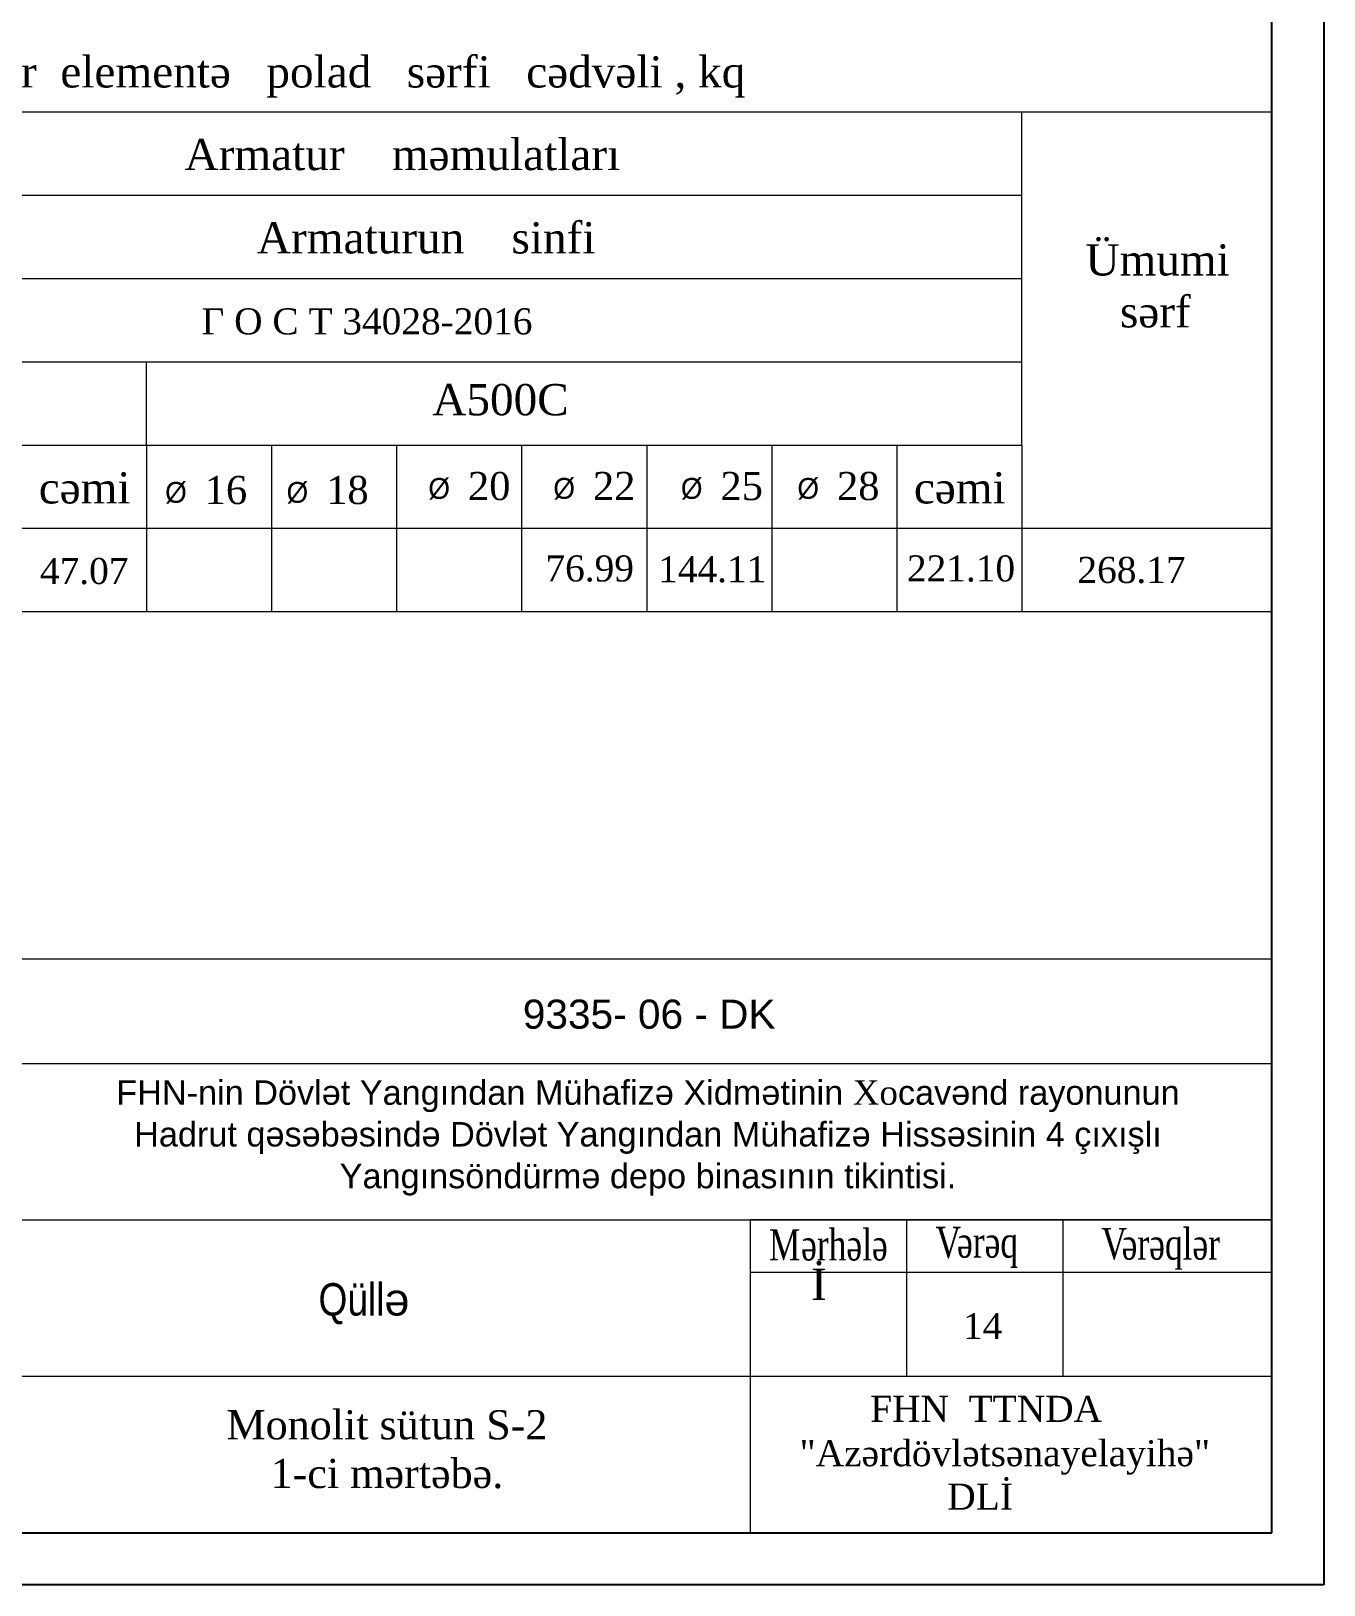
# Model space of a CAD drawing. Header units: millimetres. Extents: x -149347 to 251215, y -2929184 to -2541447.
# Drawn here: x 1435 to 14082, y -2704665 to -2689462 of the extents above; entities that cross this region are included whole.
import ezdxf
from ezdxf.enums import TextEntityAlignment as Align

# ---------------------------------------------------------------- set-up
doc = ezdxf.new("R2010")
doc.units = ezdxf.units.MM
for name, color, linetype, lineweight in [('cedvel  0.09', 7, 'Continuous', 13), ('Text blocks_Ном._пера__1', 7, 'Continuous', 15), ('перегородка', 130, 'Continuous', 20)]:
    doc.layers.add(name, color=color, linetype=linetype, lineweight=lineweight)
doc.styles.add('400', font='times.ttf', dxfattribs={"width": 0.75, "height": 300})
doc.styles.add('Arial', font='arial.ttf')
doc.styles.add('RomanS', font='times.ttf', dxfattribs={"height": 300})
doc.styles.get("Standard").update_dxf_attribs({"font": 'times.ttf'})
doc.styles.add('style5', font='times.ttf', dxfattribs={"height": 400})
doc.styles.add('style6', font='ARIALN.TTF', dxfattribs={"height": 300})
doc.styles.add('Times New  Roman', font='times.ttf')
doc.styles.add('Times New Roman', font='times.ttf')

# ---------------------------------------------------------------- blocks, each defined once
blk = doc.blocks.new('mekteb')
at = {"color": 0, "lineweight": 25}
for p, q in [((139843, -1821466), (139843, -1849866)), ((139843, -1849866), (99643, -1849866))]:
    blk.add_line(p, q, dxfattribs=at)
at = {"color": 0, "lineweight": 25, "ltscale": 15}
for p, q in [((139343, -1849366), (139343, -1821966)), ((101643, -1849366), (139343, -1849366))]:
    blk.add_line(p, q, dxfattribs=at)
at = {"linetype": 'Continuous', "lineweight": 15}
for p, q in [((120843, -1844866), (139343, -1844866)), ((120843, -1846366), (139343, -1846366)), ((135843, -1847866), (135843, -1846366)), ((137343, -1847866), (137343, -1846366)), ((134343, -1846866), (139343, -1846866)), ((120843, -1847866), (139343, -1847866)), ((120843, -1849366), (139343, -1849366))]:
    blk.add_line(p, q, dxfattribs=at)
for points in [[(120843, -1849366), (139343, -1849366), (139343, -1843866), (120843, -1843866)], [(134343, -1849366), (139343, -1849366), (139343, -1846366), (134343, -1846366)]]:
    blk.add_lwpolyline(points, close=True, dxfattribs=at)
at = {"lineweight": 25, "ltscale": 15, "style": '400', "width": 0.75}
for s, p in [(' M', (134437, -1846755)), ('ərhələ', (134831, -1846755)), ('V', (136119, -1846732)), ('   V', (137454, -1846743)), ('ərəqlər', (137904, -1846747)), ('ərəq', (136326, -1846728))]:
    blk.add_text(s, height=300, dxfattribs=at).set_placement(p)
at = {"lineweight": 25, "ltscale": 15, "attachment_point": 1, "style": 'Times New Roman'}
for s, insert, char_height, width in [('{\\fTimes New Roman|b0|i0|c238|p18;\\H0.42397x;İ\\fTimes New Roman|b0|i0|c186|p18;\\H2.3586x;      }', (134926, -1846834), 707.62, 10102.13), ('"{\\fTimes New Roman|b0|i0|c238|p18;Azərdövlətsənayelayihə"\\P              } {\\fTimes New Roman|b0|i0|c238|p18;DLİ}', (134816, -1848478), 250, 8698.57)]:
    blk.add_mtext(s, dxfattribs=dict(at, insert=insert, char_height=char_height, width=width))
at = {"lineweight": 25, "insert": (130203, -1846973), "char_height": 310, "width": 5486.13, "attachment_point": 1, "style": 'style6'}
blk.add_mtext('{\\C0;Q\\fArial Narrow|b0|i0|c238|p34;üll\\fArial|b0|i0|c0|p34;ə}', dxfattribs=at)
at = {"lineweight": 25, "ltscale": 15, "insert": (135115, -1848053), "char_height": 250, "attachment_point": 1, "style": 'Times New Roman'}
blk.add_mtext('  {\\fTimes New Roman|b0|i0|c238|p18;  FHN  TTNDA}', dxfattribs=at)
at = {"layer": 'Text blocks_Ном._пера__1', "linetype": 'Continuous', "lineweight": 25, "insert": (128266, -1845580), "char_height": 235, "width": 10191.85, "attachment_point": 4, "line_spacing_factor": 1.021551, "style": 'Arial'}
blk.add_mtext('\\pxqc;{\\fArial|b0|i0|c238|p34;\\C256;FHN-nin Dövlət Yangından Mühafizə Xidmətinin \\fTimes New Roman|b0|i0|c204|p18;Xo\\fArial|b0|i0|c238|p34;cavənd rayonunun Hadrut qəsəbəsində Dövlət Yangından Mühafizə Hissəsinin 4 çıxışlı Yangınsöndürmə depo binasının tikintisi.}', dxfattribs=at)
at = {"layer": 'перегородка', "lineweight": 30, "insert": (132162, -1844536), "char_height": 441.245, "width": 6524.89, "attachment_point": 7, "style": 'Arial'}
blk.add_mtext('{\\fArial|b0|i0|c238|p34;\\H0.63158x;\\C7;9335\\fArial|b0|i0|c204|p34;- \\fArial|b0|i0|c238|p34;06\\fArial|b0|i0|c204|p34; - DK}', dxfattribs=at)

msp = doc.modelspace()

# ---------------------------------------------------------------- linework, layer by layer
at = {"layer": 'cedvel  0.09', "lineweight": 20}
for p, q in [((-5302.31536, -2690253.46036), (13571.64067, -2690253.25282)), ((11125.75574, -2693514.43273), (11125.75574, -2690253.25282)), ((13571.64067, -2693514.43273), (13571.64067, -2690253.25282)), ((13571.64067, -2693514.43273), (13571.64067, -2690253.25282)), ((-1103.66891, -2691068.75534), (11125.75574, -2691068.5478)), ((-1103.66891, -2691884.05031), (11125.75574, -2691883.84278)), ((-1103.66891, -2692699.34529), (11125.75574, -2692699.13775)), ((2565.15848, -2693514.64027), (2565.15848, -2692699.34529)), ((-1103.66891, -2693514.64027), (11125.75574, -2693514.43273)), ((2565.15848, -2693514.64027), (2565.15848, -2695145.64529)), ((3788.10095, -2693514.64027), (3788.10095, -2695145.64529)), ((5011.04341, -2693514.64027), (5011.04341, -2695145.64529)), ((6233.98588, -2693514.64027), (6233.98588, -2695145.64529)), ((7456.92834, -2693514.64027), (7456.92834, -2695145.64529)), ((8679.87081, -2693514.64027), (8679.87081, -2695145.64529)), ((9902.81327, -2693514.43273), (9902.81327, -2695145.43776)), ((11125.75574, -2693514.43273), (11125.75574, -2695145.43776)), ((13571.64067, -2693514.43273), (13571.64067, -2695145.43776)), ((13571.64067, -2694330.14278), (-5302.31536, -2694330.35031)), ((13571.64067, -2695145.43776), (-5302.31536, -2695145.64529))]:
    msp.add_line(p, q, dxfattribs=at)

# ---------------------------------------------------------------- block references
at = {"lineweight": 15, "xscale": 1.020208827031072, "yscale": 1.020208827031072, "zscale": 1.020208827031072}
msp.add_blockref('mekteb', (-128587.50357, -817414.94779), dxfattribs=at)

# ---------------------------------------------------------------- texts
at = {"color": 7, "lineweight": 5, "ltscale": 15, "style": 'Times New  Roman'}
for s, p in [('Bir  elementə   polad   sərfi   cədvəli , kq', (899.791, -2690014.23162)), ('Armatur    məmulatları', (2936.08558, -2690822.45879)), ('Armaturun    sinfi', (3644.06989, -2691637.75377))]:
    msp.add_text(s, height=306.0641518, dxfattribs=at).set_placement(p)
at = {"lineweight": 9, "insert": (7740.85922, -2702005.01771), "char_height": 253.9215686, "width": 20001.3219702, "attachment_point": 1, "style": 'RomanS'}
msp.add_mtext('\\pxi11.072,t28.072;{\\fTimes New Roman|b0|i0|c238|p18;14}', dxfattribs=at)
at = {"lineweight": 20, "insert": (1395.15363, -2702955.16062), "char_height": 408.0855358, "width": 7041.7318722, "attachment_point": 1}
msp.add_mtext('\\pxqc;{\\fTimes New Roman|b0|i0|c238|p18;\\H0.7x;Monolit sütun S-2\\P1-ci mərtəbə. }', dxfattribs=at)
at = {"layer": 'cedvel  0.09', "lineweight": 20, "style": 'style5'}
for s, height, p in [('Ümumi ', 305.735616, (11749.15582, -2691853.84925)), ('   sərf', 305.735616, (11740.47578, -2692361.45286)), (' Г О С Т 34028-2016  ', 254.7796802, (3006.63892, -2692429.6212)), ('A500C', 305.735616, (5359.97081, -2693221.43174)), ('cəmi', 305.735616, (1510.39073, -2694083.98993)), ('cəmi', 305.735616, (10070.98799, -2694083.78239)), ('47.07', 254.77968, (1521.91465, -2694872.19943)), ('76.99', 254.77968, (6466.52517, -2694846.92268)), ('144.11', 254.77968, (7568.82997, -2694854.95012)), ('221.10', 254.77968, (10002.76016, -2694846.92268)), ('268.17', 254.77968, (11670.59212, -2694862.05161))]:
    msp.add_text(s, height=height, dxfattribs=at).set_placement(p)
for s, p in [('20', (5708.58732, -2693913.46729)), ('28', (9318.70659, -2693913.37316)), ('16', (3133.59663, -2693952.25954)), ('18', (4321.76259, -2693952.25954)), ('22', (6931.52978, -2693913.37316)), ('25', (8178.8803, -2693913.37316))]:
    msp.add_text(s, height=275.162055, dxfattribs=at).set_placement(p, align=Align.MIDDLE_LEFT)
at = {"layer": 'cedvel  0.09', "lineweight": 20, "char_height": 203.8237442, "width": 6944.1153787, "attachment_point": 1, "style": 'style5'}
for s, insert in [('{\\fVrinda|b0|i0|c0|p2;%%C}', (2746.07793, -2693873.84093)), ('{\\fVrinda|b0|i0|c0|p2;%%C}', (3934.24389, -2693873.84093)), ('{\\fVrinda|b0|i0|c0|p2;%%C}', (5321.06862, -2693835.04868)), ('{\\fVrinda|b0|i0|c238|p2;%%C}', (6544.01108, -2693834.95455)), ('{\\fVrinda|b0|i0|c238|p2;%%C}', (7791.3616, -2693834.95455)), ('{\\fVrinda|b0|i0|c238|p2;%%C}', (8931.18789, -2693834.95455))]:
    msp.add_mtext(s, dxfattribs=dict(at, insert=insert))

doc.saveas('drawing.dxf')
